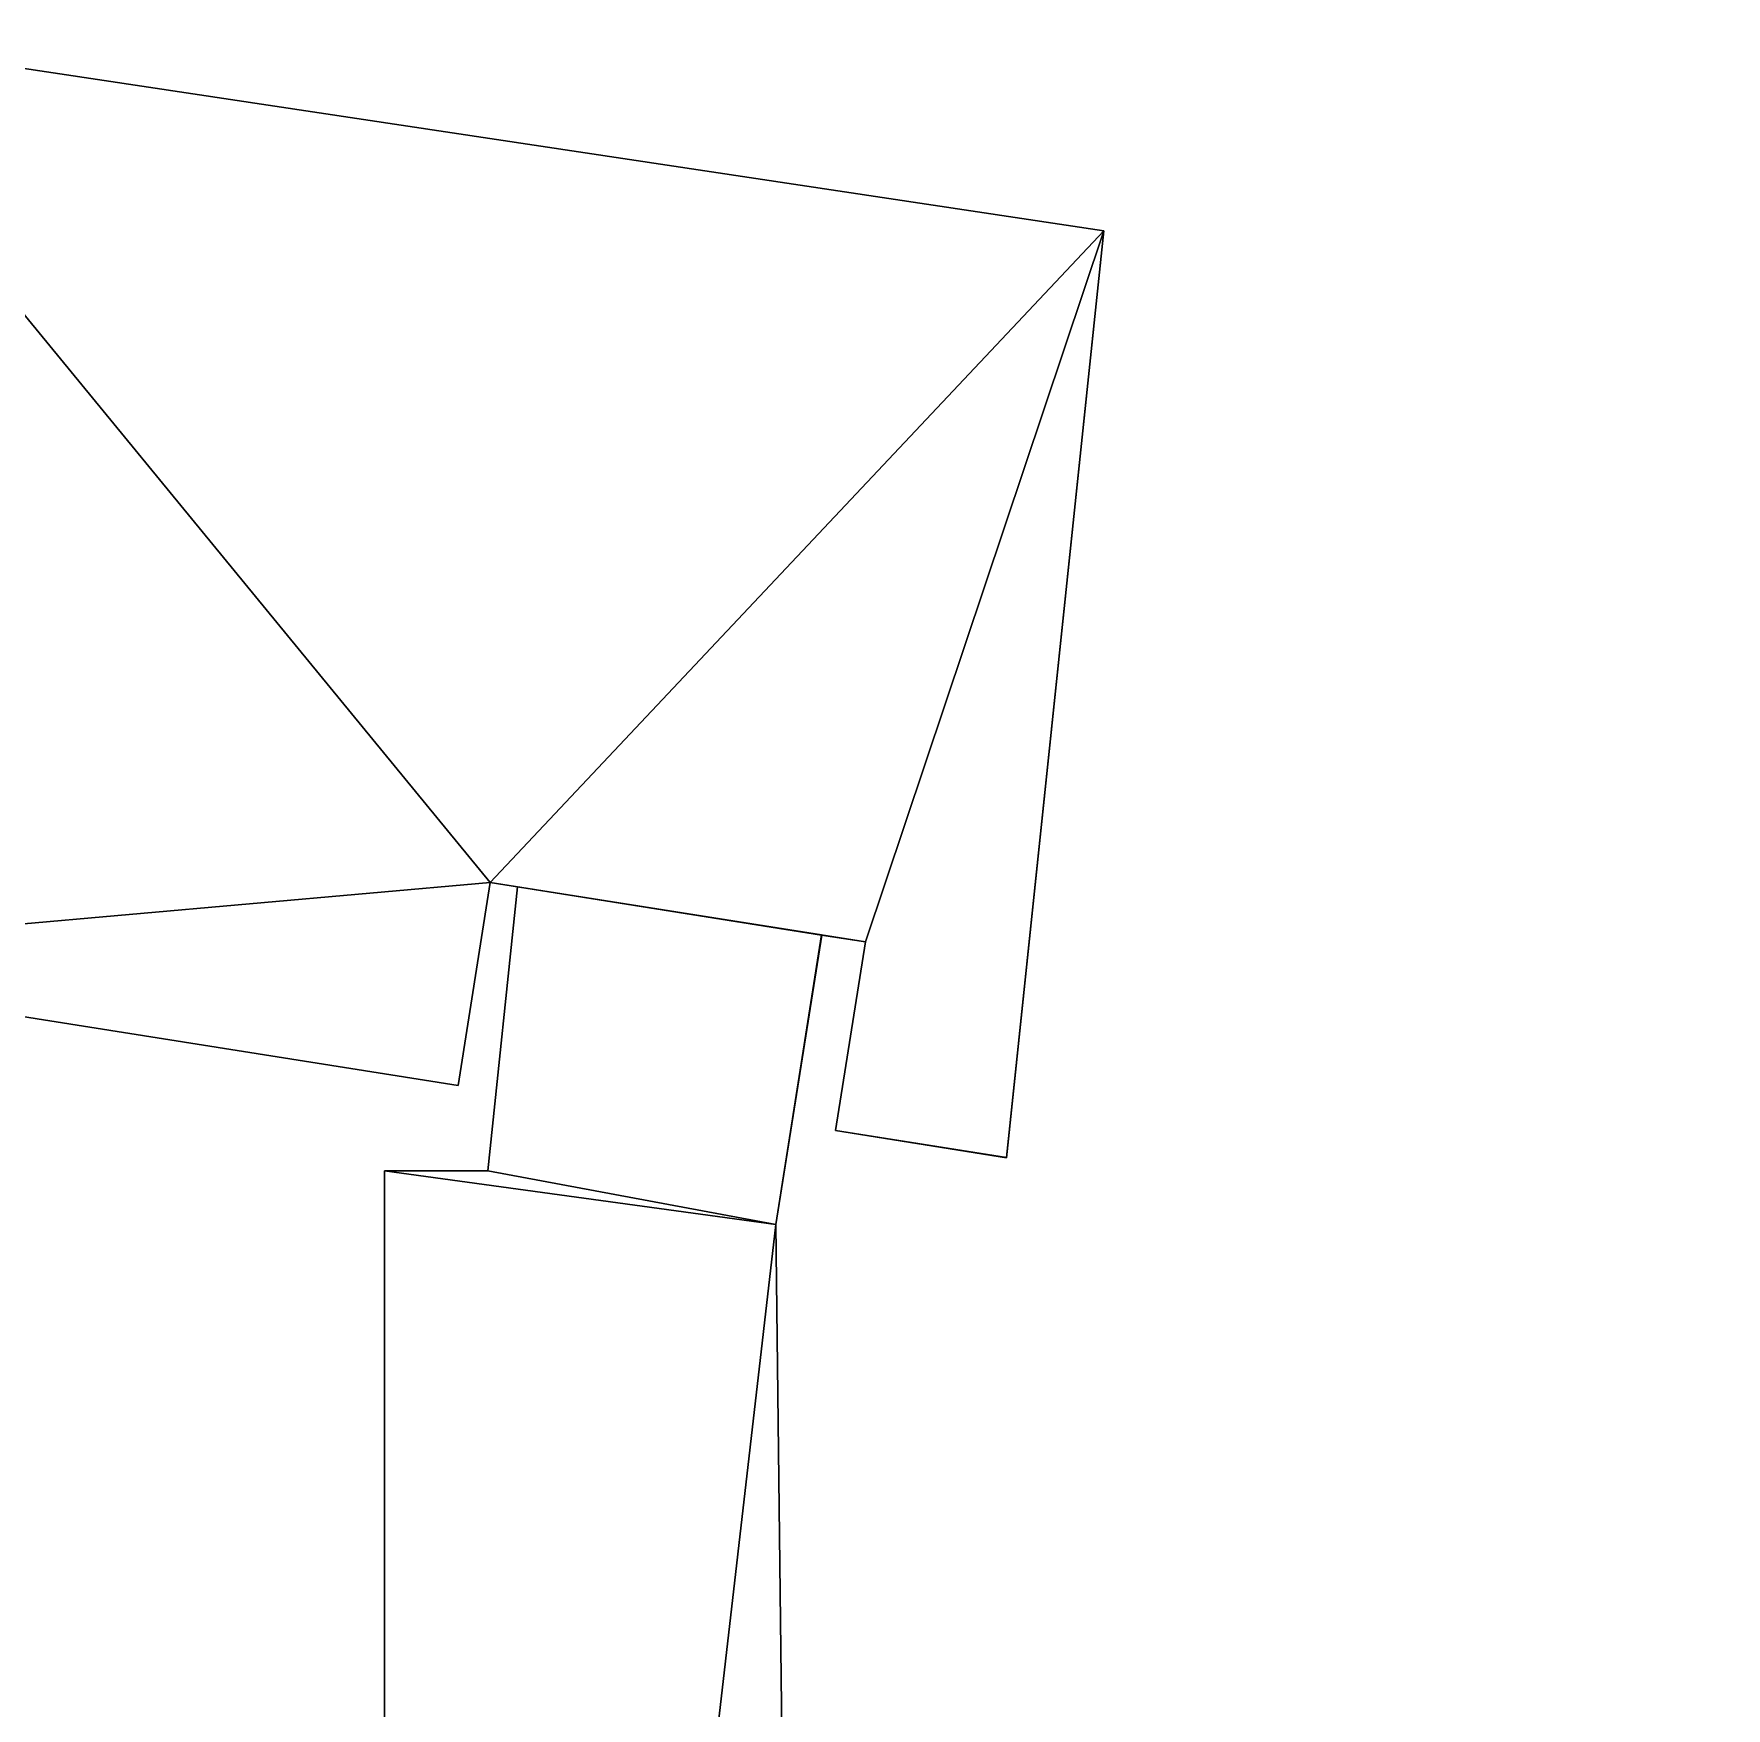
# Model space of a CAD drawing. Header units: inches. Extents: x -103556 to 1920310, y -1393088 to 690320.
# Drawn here: x 402411 to 908377, y 169468 to 669833 of the extents above; entities that cross this region are included whole.
import ezdxf

# ---------------------------------------------------------------- set-up
doc = ezdxf.new("R2010")
doc.units = ezdxf.units.IN
doc.header["$MEASUREMENT"] = 0
doc.layers.add('A-CLNG-SUSP', color=5, linetype='Continuous', lineweight=13)
doc.layers.add('A-WALL', color=2, linetype='Continuous', lineweight=13)

msp = doc.modelspace()

# ---------------------------------------------------------------- meshes
at = {"layer": 'A-CLNG-SUSP'}
mesh = msp.add_polyface(dxfattribs=at)
corners = [(286866, 393916, 132866), (529276, 355522, 132866), (538888, 416206, 132866), (651050, 398441, 132866), (642122, 342072, 132866), (693237, 333976, 132866), (722353, 611002, 132866), (330567, 669833, 132866)]
mesh.append_faces([[corners[k] for k in face] for face in [(3, 6, 2)]], dxfattribs={"vtx0": -1, "vtx1": -1})
mesh.append_faces([[corners[k] for k in face] for face in [(2, 6, 7, 0)]], dxfattribs={"vtx0": -1, "vtx3": -1})
mesh.append_faces([[corners[k] for k in face] for face in [(0, 1, 2)]], dxfattribs={"vtx2": -1})
mesh.append_faces([[corners[k] for k in face] for face in [(3, 4, 5, 6)]], dxfattribs={"vtx3": -1})
mesh = msp.add_polyface(dxfattribs=at)
corners = [(286866, 393916, 132864), (330567, 669833, 132864), (722353, 611002, 132864), (693237, 333976, 132864), (642122, 342072, 132864), (651050, 398441, 132864), (538888, 416206, 132864), (529276, 355522, 132864)]
mesh.append_faces([[corners[k] for k in face] for face in [(2, 5, 6, 1)]], dxfattribs={"vtx0": -1, "vtx2": -1})
mesh.append_faces([[corners[k] for k in face] for face in [(3, 4, 5, 2)]], dxfattribs={"vtx2": -1})
mesh.append_faces([[corners[k] for k in face] for face in [(6, 7, 0, 1)]], dxfattribs={"vtx3": -1})
mesh = msp.add_polyface(dxfattribs=at)
corners = [(330567, 669833, 132866), (722353, 611002, 132866), (722353, 611002, 132864), (330567, 669833, 132864)]
mesh.append_faces([[corners[k] for k in face] for face in [(0, 1, 2, 3)]])
mesh = msp.add_polyface(dxfattribs=at)
corners = [(722353, 611002, 132866), (693237, 333976, 132866), (693237, 333976, 132864), (722353, 611002, 132864)]
mesh.append_faces([[corners[k] for k in face] for face in [(0, 1, 2, 3)]])
mesh = msp.add_polyface(dxfattribs=at)
corners = [(422916, -684000, 64850), (422916, -822912, 64850), (493612, -822912, 64850), (493612, -794064, 64850), (513588, -794064, 64850), (513588, -1016360, 64850), (129983, -1023056, 64850), (129983, -1122168, 64850), (129983, -1137566, 64850), (469827, -1137566, 64850), (469827, -1116550, 64850), (1920310, -1091232, 64850), (1886767, 173467, 64850), (1626695, 173467, 64850), (1626695, 42707, 64850), (1767286, 46436, 64850), (1792691, -911443, 64850), (1637747, -911443, 64850), (1637747, -978259, 64850), (793892, -992989, 64850), (793892, -929205, 64850), (638852, -929205, 64850), (624249, 314010, 64850), (637952, 400524, 64850), (547043, 414922, 64850), (538121, 330039, 64850), (507210, 330039, 64850), (507210, -700617, 64850), (486370, -700617, 64850), (486370, -624825, 64850), (181712, -624825, 64850), (181712, -684000, 64850)]
mesh.append_faces([[corners[k] for k in face] for face in [(0, 29, 30, 31)]], dxfattribs={"vtx0": -1})
mesh.append_faces([[corners[k] for k in face] for face in [(3, 28, 0)]], dxfattribs={"vtx0": -1, "vtx1": -1, "vtx2": -1})
mesh.append_faces([[corners[k] for k in face] for face in [(5, 10, 19, 21)]], dxfattribs={"vtx0": -1, "vtx1": -1, "vtx2": -1, "vtx3": -1})
mesh.append_faces([[corners[k] for k in face] for face in [(0, 28, 29), (12, 15, 16, 11), (11, 18, 19, 10)]], dxfattribs={"vtx0": -1, "vtx2": -1})
mesh.append_faces([[corners[k] for k in face] for face in [(22, 25, 26, 27), (10, 5, 6, 7)]], dxfattribs={"vtx0": -1, "vtx3": -1})
mesh.append_faces([[corners[k] for k in face] for face in [(20, 21, 19)]], dxfattribs={"vtx1": -1})
mesh.append_faces([[corners[k] for k in face] for face in [(4, 5, 21)]], dxfattribs={"vtx1": -1, "vtx2": -1})
mesh.append_faces([[corners[k] for k in face] for face in [(21, 22, 27, 4)]], dxfattribs={"vtx1": -1, "vtx2": -1, "vtx3": -1})
mesh.append_faces([[corners[k] for k in face] for face in [(27, 28, 3, 4)]], dxfattribs={"vtx1": -1, "vtx3": -1})
mesh.append_faces([[corners[k] for k in face] for face in [(23, 24, 25, 22), (13, 14, 15, 12), (1, 2, 3, 0)]], dxfattribs={"vtx2": -1})
mesh.append_faces([[corners[k] for k in face] for face in [(16, 17, 18, 11)]], dxfattribs={"vtx2": -1, "vtx3": -1})
mesh.append_faces([[corners[k] for k in face] for face in [(7, 8, 9, 10)]], dxfattribs={"vtx3": -1})
mesh = msp.add_polyface(dxfattribs=at)
corners = [(422916, -684000, 64848), (181712, -684000, 64848), (181712, -624825, 64848), (486370, -624825, 64848), (486370, -700617, 64848), (507210, -700617, 64848), (507210, 330039, 64848), (538121, 330039, 64848), (547043, 414922, 64848), (637952, 400524, 64848), (624249, 314010, 64848), (638852, -929205, 64848), (793892, -929205, 64848), (793892, -992989, 64848), (1637747, -978259, 64848), (1637747, -911443, 64848), (1792691, -911443, 64848), (1767286, 46436, 64848), (1626695, 42707, 64848), (1626695, 173467, 64848), (1886767, 173467, 64848), (1920310, -1091232, 64848), (469827, -1116550, 64848), (469827, -1137566, 64848), (129983, -1137566, 64848), (129983, -1122168, 64848), (129983, -1023056, 64848), (513588, -1016360, 64848), (513588, -794064, 64848), (493612, -794064, 64848), (493612, -822912, 64848), (422916, -822912, 64848)]
mesh.append_faces([[corners[k] for k in face] for face in [(16, 21, 14, 15)]], dxfattribs={"vtx0": -1, "vtx1": -1})
mesh.append_faces([[corners[k] for k in face] for face in [(29, 0, 4), (11, 28, 5)]], dxfattribs={"vtx0": -1, "vtx1": -1, "vtx2": -1})
mesh.append_faces([[corners[k] for k in face] for face in [(13, 22, 27, 11)]], dxfattribs={"vtx0": -1, "vtx1": -1, "vtx2": -1, "vtx3": -1})
mesh.append_faces([[corners[k] for k in face] for face in [(29, 4, 5, 28), (0, 3, 4)]], dxfattribs={"vtx0": -1, "vtx2": -1})
mesh.append_faces([[corners[k] for k in face] for face in [(22, 25, 26, 27)]], dxfattribs={"vtx0": -1, "vtx3": -1})
mesh.append_faces([[corners[k] for k in face] for face in [(2, 3, 0, 1)]], dxfattribs={"vtx1": -1})
mesh.append_faces([[corners[k] for k in face] for face in [(27, 28, 11), (6, 7, 10)]], dxfattribs={"vtx1": -1, "vtx2": -1})
mesh.append_faces([[corners[k] for k in face] for face in [(13, 14, 21, 22), (10, 11, 5, 6), (20, 21, 16, 17)]], dxfattribs={"vtx1": -1, "vtx3": -1})
mesh.append_faces([[corners[k] for k in face] for face in [(23, 24, 25, 22), (11, 12, 13)]], dxfattribs={"vtx2": -1})
mesh.append_faces([[corners[k] for k in face] for face in [(29, 30, 31, 0), (17, 18, 19, 20), (7, 8, 9, 10)]], dxfattribs={"vtx3": -1})
mesh = msp.add_polyface(dxfattribs=at)
corners = [(538888, 416206, 132866), (529276, 355522, 132866), (529276, 355522, 132864), (538888, 416206, 132864)]
mesh.append_faces([[corners[k] for k in face] for face in [(0, 1, 2, 3)]])
mesh = msp.add_polyface(dxfattribs=at)
corners = [(538121, 330039, 64850), (547043, 414922, 64850), (547043, 414922, 64848), (538121, 330039, 64848)]
mesh.append_faces([[corners[k] for k in face] for face in [(0, 1, 2, 3)]])
mesh = msp.add_polyface(dxfattribs=at)
corners = [(651050, 398441, 132866), (538888, 416206, 132866), (538888, 416206, 132864), (651050, 398441, 132864)]
mesh.append_faces([[corners[k] for k in face] for face in [(0, 1, 2, 3)]])
mesh = msp.add_polyface(dxfattribs=at)
corners = [(547043, 414922, 64850), (637952, 400524, 64850), (637952, 400524, 64848), (547043, 414922, 64848)]
mesh.append_faces([[corners[k] for k in face] for face in [(0, 1, 2, 3)]])
mesh = msp.add_polyface(dxfattribs=at)
corners = [(637952, 400524, 64850), (624249, 314010, 64850), (624249, 314010, 64848), (637952, 400524, 64848)]
mesh.append_faces([[corners[k] for k in face] for face in [(0, 1, 2, 3)]])
mesh = msp.add_polyface(dxfattribs=at)
corners = [(642122, 342072, 132866), (651050, 398441, 132866), (651050, 398441, 132864), (642122, 342072, 132864)]
mesh.append_faces([[corners[k] for k in face] for face in [(0, 1, 2, 3)]])
mesh = msp.add_polyface(dxfattribs=at)
corners = [(529276, 355522, 132866), (286866, 393916, 132866), (286866, 393916, 132864), (529276, 355522, 132864)]
mesh.append_faces([[corners[k] for k in face] for face in [(0, 1, 2, 3)]])
mesh = msp.add_polyface(dxfattribs=at)
corners = [(693237, 333976, 132866), (642122, 342072, 132866), (642122, 342072, 132864), (693237, 333976, 132864)]
mesh.append_faces([[corners[k] for k in face] for face in [(0, 1, 2, 3)]])
mesh = msp.add_polyface(dxfattribs=at)
corners = [(507210, 330039, 64850), (538121, 330039, 64850), (538121, 330039, 64848), (507210, 330039, 64848)]
mesh.append_faces([[corners[k] for k in face] for face in [(0, 1, 2, 3)]])
mesh = msp.add_polyface(dxfattribs=at)
corners = [(507210, -700617, 64850), (507210, 330039, 64850), (507210, 330039, 64848), (507210, -700617, 64848)]
mesh.append_faces([[corners[k] for k in face] for face in [(3, 0, 1, 2)]])
mesh = msp.add_polyface(dxfattribs=at)
corners = [(624249, 314010, 64850), (638852, -929205, 64850), (638852, -929205, 64848), (624249, 314010, 64848)]
mesh.append_faces([[corners[k] for k in face] for face in [(0, 1, 2, 3)]])
at = {"layer": 'A-WALL'}
mesh = msp.add_polyface(dxfattribs=at)
corners = [(330575, 669832, -60960), (722345, 611003, -60960), (722344, 610995, -60960), (330574, 669824, -60960), (330575, 669832, -60960)]
mesh.append_faces([[corners[k] for k in face] for face in [(3, 1, 2)]], dxfattribs={"vtx0": -1})
mesh.append_faces([[corners[k] for k in face] for face in [(4, 0, 1, 3)]], dxfattribs={"vtx2": -1})
mesh = msp.add_polyface(dxfattribs=at)
corners = [(722345, 611003, 132768), (330575, 669832, 132768), (330574, 669824, 132768), (722344, 610995, 132768)]
mesh.append_faces([[corners[k] for k in face] for face in [(0, 1, 2, 3)]])
mesh = msp.add_polyface(dxfattribs=at)
corners = [(722344, 610995, -60960), (722344, 610995, 132768), (330574, 669824, 132768), (330574, 669824, -60960)]
mesh.append_faces([[corners[k] for k in face] for face in [(2, 3, 0, 1)]])
mesh = msp.add_polyface(dxfattribs=at)
corners = [(722345, 611003, -60960), (330575, 669832, -60960), (330575, 669832, 91584), (330575, 669832, 132768), (722345, 611003, 132768)]
mesh.append_faces([[corners[k] for k in face] for face in [(2, 4, 0, 1)]], dxfattribs={"vtx0": -1})
mesh.append_faces([[corners[k] for k in face] for face in [(2, 3, 4)]], dxfattribs={"vtx2": -1})
mesh = msp.add_polyface(dxfattribs=at)
corners = [(693230, 333985, -60960), (693230, 333985, 132768), (722344, 610995, 132768), (722345, 611003, 132768), (722345, 611003, -60960), (722344, 610995, -60960)]
mesh.append_faces([[corners[k] for k in face] for face in [(2, 3, 4, 5), (5, 0, 1, 2)]], dxfattribs={"vtx3": -1})
mesh = msp.add_polyface(dxfattribs=at)
corners = [(722353, 611002, -60960), (693237, 333984, -60960), (693230, 333985, -60960), (722344, 610995, -60960), (722345, 611003, -60960)]
mesh.append_faces([[corners[k] for k in face] for face in [(0, 1, 3, 4), (2, 3, 1)]], dxfattribs={"vtx1": -1})
mesh = msp.add_polyface(dxfattribs=at)
corners = [(693237, 333984, 132768), (722353, 611002, 132768), (722345, 611003, 132768), (722344, 610995, 132768), (693230, 333985, 132768)]
mesh.append_faces([[corners[k] for k in face] for face in [(0, 1, 3, 4), (2, 3, 1)]], dxfattribs={"vtx1": -1})
mesh = msp.add_polyface(dxfattribs=at)
corners = [(693237, 333984, -60960), (722353, 611002, -60960), (722353, 611002, 132768), (693237, 333984, 132768)]
mesh.append_faces([[corners[k] for k in face] for face in [(3, 0, 1, 2)]])
mesh = msp.add_polyface(dxfattribs=at)
corners = [(722345, 611003, -60960), (722345, 611003, 132768), (722344, 610995, 132768), (722344, 610995, -60960)]
mesh.append_faces([[corners[k] for k in face] for face in [(3, 0, 1, 2)]])
mesh = msp.add_polyface(dxfattribs=at)
corners = [(722353, 611002, 132768), (722353, 611002, -60960), (722345, 611003, -60960), (722345, 611003, 132768)]
mesh.append_faces([[corners[k] for k in face] for face in [(0, 1, 2, 3)]])
mesh = msp.add_polyface(dxfattribs=at)
corners = [(529270, 355532, -60960), (529270, 355532, 132768), (538881, 416215, 132768), (538881, 416215, -60960)]
mesh.append_faces([[corners[k] for k in face] for face in [(2, 3, 0, 1)]])
mesh = msp.add_polyface(dxfattribs=at)
corners = [(538889, 416214, -60960), (538888, 416206, -60960), (529278, 355530, -60960), (529270, 355532, -60960), (538881, 416215, -60960)]
mesh.append_faces([[corners[k] for k in face] for face in [(0, 1, 4), (3, 4, 1, 2)]], dxfattribs={"vtx1": -1})
mesh = msp.add_polyface(dxfattribs=at)
corners = [(529278, 355530, 132768), (538888, 416206, 132768), (538889, 416214, 132768), (538881, 416215, 132768), (529270, 355532, 132768)]
mesh.append_faces([[corners[k] for k in face] for face in [(1, 2, 3), (4, 0, 1, 3)]], dxfattribs={"vtx2": -1})
mesh = msp.add_polyface(dxfattribs=at)
corners = [(529278, 355530, -60960), (538888, 416206, -60960), (538889, 416214, -60960), (538889, 416214, 132768), (538888, 416206, 132768), (529278, 355530, 132768)]
mesh.append_faces([[corners[k] for k in face] for face in [(3, 4, 1, 2)]], dxfattribs={"vtx1": -1})
mesh.append_faces([[corners[k] for k in face] for face in [(5, 0, 1, 4)]], dxfattribs={"vtx2": -1})
mesh = msp.add_polyface(dxfattribs=at)
corners = [(547034, 414916, -60960), (538114, 330047, -60960), (538113, 330039, -60960), (538113, 330039, 64752), (538114, 330047, 64752), (547034, 414916, 64752)]
mesh.append_faces([[corners[k] for k in face] for face in [(3, 4, 1, 2)]], dxfattribs={"vtx1": -1})
mesh.append_faces([[corners[k] for k in face] for face in [(4, 5, 0, 1)]], dxfattribs={"vtx3": -1})
mesh = msp.add_polyface(dxfattribs=at)
corners = [(538113, 330039, -60960), (538114, 330047, -60960), (547034, 414916, -60960), (547042, 414914, -60960), (538121, 330039, -60960)]
mesh.append_faces([[corners[k] for k in face] for face in [(0, 1, 4), (3, 4, 1, 2)]], dxfattribs={"vtx1": -1})
mesh = msp.add_polyface(dxfattribs=at)
corners = [(547034, 414916, 64752), (538114, 330047, 64752), (538113, 330039, 64752), (538121, 330039, 64752), (547042, 414914, 64752)]
mesh.append_faces([[corners[k] for k in face] for face in [(1, 2, 3), (4, 0, 1, 3)]], dxfattribs={"vtx2": -1})
mesh = msp.add_polyface(dxfattribs=at)
corners = [(547042, 414914, -60960), (547042, 414914, 64752), (538121, 330039, 64752), (538121, 330039, -60960)]
mesh.append_faces([[corners[k] for k in face] for face in [(2, 3, 0, 1)]])
mesh = msp.add_polyface(dxfattribs=at)
corners = [(538889, 416214, 132768), (538889, 416214, -60960), (538881, 416215, -60960), (538881, 416215, 132768)]
mesh.append_faces([[corners[k] for k in face] for face in [(0, 1, 2, 3)]])
mesh = msp.add_polyface(dxfattribs=at)
corners = [(651058, 398440, -60960), (651050, 398441, -60960), (637959, 400515, -60960), (637951, 400516, -60960), (547042, 414914, -60960), (547034, 414916, -60960), (538888, 416206, -60960), (538889, 416214, -60960), (651059, 398448, -60960)]
mesh.append_faces([[corners[k] for k in face] for face in [(7, 5, 6)]], dxfattribs={"vtx0": -1})
mesh.append_faces([[corners[k] for k in face] for face in [(5, 7, 4), (4, 7, 3), (3, 8, 2)]], dxfattribs={"vtx0": -1, "vtx1": -1})
mesh.append_faces([[corners[k] for k in face] for face in [(3, 7, 8)]], dxfattribs={"vtx0": -1, "vtx2": -1})
mesh.append_faces([[corners[k] for k in face] for face in [(1, 2, 8)]], dxfattribs={"vtx1": -1, "vtx2": -1})
mesh.append_faces([[corners[k] for k in face] for face in [(8, 0, 1)]], dxfattribs={"vtx2": -1})
mesh = msp.add_polyface(dxfattribs=at)
corners = [(538888, 416206, 132768), (651050, 398441, 132768), (651058, 398440, 132768), (651059, 398448, 132768), (538889, 416214, 132768)]
mesh.append_faces([[corners[k] for k in face] for face in [(1, 2, 3), (4, 0, 1, 3)]], dxfattribs={"vtx2": -1})
mesh = msp.add_polyface(dxfattribs=at)
corners = [(538888, 416206, -60960), (538888, 416206, 132768), (538889, 416214, 132768), (538889, 416214, -60960)]
mesh.append_faces([[corners[k] for k in face] for face in [(3, 0, 1, 2)]])
mesh = msp.add_polyface(dxfattribs=at)
corners = [(538888, 416206, -60960), (547034, 414916, -60960), (547042, 414914, -60960), (637951, 400516, -60960), (637959, 400515, -60960), (651050, 398441, -60960), (651058, 398440, -60960), (651058, 398440, 132768), (651050, 398441, 132768), (538888, 416206, 132768)]
mesh.append_faces([[corners[k] for k in face] for face in [(2, 9, 1), (9, 3, 8), (5, 8, 4), (4, 8, 3)]], dxfattribs={"vtx0": -1, "vtx1": -1})
mesh.append_faces([[corners[k] for k in face] for face in [(9, 2, 3)]], dxfattribs={"vtx0": -1, "vtx2": -1})
mesh.append_faces([[corners[k] for k in face] for face in [(0, 1, 9)]], dxfattribs={"vtx1": -1})
mesh.append_faces([[corners[k] for k in face] for face in [(5, 6, 7, 8)]], dxfattribs={"vtx3": -1})
mesh = msp.add_polyface(dxfattribs=at)
corners = [(538889, 416214, -60960), (538889, 416214, 132768), (651059, 398448, 132768), (651059, 398448, -60960)]
mesh.append_faces([[corners[k] for k in face] for face in [(2, 3, 0, 1)]])
mesh = msp.add_polyface(dxfattribs=at)
corners = [(547034, 414916, -60960), (547034, 414916, 64752), (547042, 414914, 64752), (547042, 414914, -60960)]
mesh.append_faces([[corners[k] for k in face] for face in [(3, 0, 1, 2)]])
mesh = msp.add_polyface(dxfattribs=at)
corners = [(624249, 314010, -60960), (624249, 314010, 64752), (637951, 400516, 64752), (637951, 400516, -60960)]
mesh.append_faces([[corners[k] for k in face] for face in [(2, 3, 0, 1)]])
mesh = msp.add_polyface(dxfattribs=at)
corners = [(637959, 400515, -60960), (624257, 314009, -60960), (624249, 314010, -60960), (637951, 400516, -60960)]
mesh.append_faces([[corners[k] for k in face] for face in [(3, 0, 1, 2)]])
mesh = msp.add_polyface(dxfattribs=at)
corners = [(624257, 314009, 64752), (637959, 400515, 64752), (637951, 400516, 64752), (624249, 314010, 64752)]
mesh.append_faces([[corners[k] for k in face] for face in [(0, 1, 2, 3)]])
mesh = msp.add_polyface(dxfattribs=at)
corners = [(624257, 314009, -60960), (637959, 400515, -60960), (637959, 400515, 64752), (624257, 314009, 64752)]
mesh.append_faces([[corners[k] for k in face] for face in [(3, 0, 1, 2)]])
mesh = msp.add_polyface(dxfattribs=at)
corners = [(637959, 400515, 64752), (637959, 400515, -60960), (637951, 400516, -60960), (637951, 400516, 64752)]
mesh.append_faces([[corners[k] for k in face] for face in [(1, 2, 3, 0)]])
mesh = msp.add_polyface(dxfattribs=at)
corners = [(651050, 398441, -60960), (642122, 342072, -60960), (642122, 342072, 132768), (651050, 398441, 132768)]
mesh.append_faces([[corners[k] for k in face] for face in [(3, 0, 1, 2)]])
mesh = msp.add_polyface(dxfattribs=at)
corners = [(642122, 342072, -60960), (651050, 398441, -60960), (651058, 398440, -60960), (642131, 342079, -60960), (642129, 342071, -60960)]
mesh.append_faces([[corners[k] for k in face] for face in [(0, 1, 3, 4), (2, 3, 1)]], dxfattribs={"vtx1": -1})
mesh = msp.add_polyface(dxfattribs=at)
corners = [(651050, 398441, 132768), (642122, 342072, 132768), (642129, 342071, 132768), (642131, 342079, 132768), (651058, 398440, 132768)]
mesh.append_faces([[corners[k] for k in face] for face in [(0, 1, 3, 4), (2, 3, 1)]], dxfattribs={"vtx1": -1})
mesh = msp.add_polyface(dxfattribs=at)
corners = [(651058, 398440, -60960), (651058, 398440, 132768), (642131, 342079, 132768), (642129, 342071, 132768), (642129, 342071, -60960), (642131, 342079, -60960)]
mesh.append_faces([[corners[k] for k in face] for face in [(2, 3, 4, 5), (5, 0, 1, 2)]], dxfattribs={"vtx3": -1})
mesh = msp.add_polyface(dxfattribs=at)
corners = [(651050, 398441, -60960), (651050, 398441, 132768), (651058, 398440, 132768), (651058, 398440, -60960)]
mesh.append_faces([[corners[k] for k in face] for face in [(3, 0, 1, 2)]])
mesh = msp.add_polyface(dxfattribs=at)
corners = [(651058, 398440, 132768), (651058, 398440, -60960), (651059, 398448, -60960), (651059, 398448, 132768)]
mesh.append_faces([[corners[k] for k in face] for face in [(0, 1, 2, 3)]])
mesh = msp.add_polyface(dxfattribs=at)
corners = [(529276, 355522, -60960), (286874, 393915, -60960), (286874, 393915, -60960), (286875, 393923, -60960), (529270, 355532, -60960), (529278, 355530, -60960)]
mesh.append_faces([[corners[k] for k in face] for face in [(4, 0, 1, 2)]], dxfattribs={"vtx0": -1, "vtx3": -1})
mesh.append_faces([[corners[k] for k in face] for face in [(3, 4, 2)]], dxfattribs={"vtx1": -1})
mesh.append_faces([[corners[k] for k in face] for face in [(4, 5, 0)]], dxfattribs={"vtx2": -1})
mesh = msp.add_polyface(dxfattribs=at)
corners = [(286874, 393915, 132768), (529276, 355522, 132768), (529278, 355530, 132768), (529270, 355532, 132768), (286875, 393923, 132768)]
mesh.append_faces([[corners[k] for k in face] for face in [(0, 1, 3, 4), (2, 3, 1)]], dxfattribs={"vtx1": -1})
mesh = msp.add_polyface(dxfattribs=at)
corners = [(286874, 393915, 132768), (286874, 393915, 91584), (286874, 393915, -60960), (529276, 355522, -60960), (529276, 355522, 132768)]
mesh.append_faces([[corners[k] for k in face] for face in [(1, 4, 0)]], dxfattribs={"vtx0": -1})
mesh.append_faces([[corners[k] for k in face] for face in [(3, 4, 1, 2)]], dxfattribs={"vtx1": -1})
mesh = msp.add_polyface(dxfattribs=at)
corners = [(286875, 393923, -60960), (286875, 393923, 132768), (529270, 355532, 132768), (529278, 355530, 132768), (529278, 355530, -60960), (529270, 355532, -60960)]
mesh.append_faces([[corners[k] for k in face] for face in [(5, 2, 3, 4)]], dxfattribs={"vtx0": -1})
mesh.append_faces([[corners[k] for k in face] for face in [(0, 1, 2, 5)]], dxfattribs={"vtx2": -1})
mesh = msp.add_polyface(dxfattribs=at)
corners = [(529278, 355530, -60960), (529278, 355530, 132768), (529270, 355532, 132768), (529270, 355532, -60960)]
mesh.append_faces([[corners[k] for k in face] for face in [(3, 0, 1, 2)]])
mesh = msp.add_polyface(dxfattribs=at)
corners = [(529276, 355522, 132768), (529276, 355522, -60960), (529278, 355530, -60960), (529278, 355530, 132768)]
mesh.append_faces([[corners[k] for k in face] for face in [(0, 1, 2, 3)]])
mesh = msp.add_polyface(dxfattribs=at)
corners = [(642122, 342072, 132768), (642122, 342072, -60960), (642129, 342071, -60960), (642129, 342071, 132768)]
mesh.append_faces([[corners[k] for k in face] for face in [(0, 1, 2, 3)]])
mesh = msp.add_polyface(dxfattribs=at)
corners = [(693237, 333976, -60960), (642129, 342071, -60960), (642131, 342079, -60960), (693230, 333985, -60960), (693237, 333984, -60960)]
mesh.append_faces([[corners[k] for k in face] for face in [(0, 1, 3, 4), (2, 3, 1)]], dxfattribs={"vtx1": -1})
mesh = msp.add_polyface(dxfattribs=at)
corners = [(642129, 342071, 132768), (693237, 333976, 132768), (693237, 333984, 132768), (693230, 333985, 132768), (642131, 342079, 132768)]
mesh.append_faces([[corners[k] for k in face] for face in [(0, 1, 3, 4), (2, 3, 1)]], dxfattribs={"vtx1": -1})
mesh = msp.add_polyface(dxfattribs=at)
corners = [(642129, 342071, -60960), (642129, 342071, 132768), (642131, 342079, 132768), (642131, 342079, -60960)]
mesh.append_faces([[corners[k] for k in face] for face in [(3, 0, 1, 2)]])
mesh = msp.add_polyface(dxfattribs=at)
corners = [(642129, 342071, -60960), (693237, 333976, -60960), (693237, 333976, 132768), (642129, 342071, 132768)]
mesh.append_faces([[corners[k] for k in face] for face in [(3, 0, 1, 2)]])
mesh = msp.add_polyface(dxfattribs=at)
corners = [(642131, 342079, -60960), (642131, 342079, 132768), (693230, 333985, 132768), (693237, 333984, 132768), (693237, 333984, -60960), (693230, 333985, -60960)]
mesh.append_faces([[corners[k] for k in face] for face in [(2, 3, 4, 5), (5, 0, 1, 2)]], dxfattribs={"vtx3": -1})
mesh = msp.add_polyface(dxfattribs=at)
corners = [(693237, 333984, -60960), (693237, 333984, 132768), (693230, 333985, 132768), (693230, 333985, -60960)]
mesh.append_faces([[corners[k] for k in face] for face in [(3, 0, 1, 2)]])
mesh = msp.add_polyface(dxfattribs=at)
corners = [(693237, 333976, 132768), (693237, 333976, -60960), (693237, 333984, -60960), (693237, 333984, 132768)]
mesh.append_faces([[corners[k] for k in face] for face in [(0, 1, 2, 3)]])
mesh = msp.add_polyface(dxfattribs=at)
corners = [(538114, 330047, -60960), (507202, 330047, -60960), (507202, 330047, 64752), (538114, 330047, 64752)]
mesh.append_faces([[corners[k] for k in face] for face in [(3, 0, 1, 2)]])
mesh = msp.add_polyface(dxfattribs=at)
corners = [(507202, 330047, -60960), (538114, 330047, -60960), (538113, 330039, -60960), (507210, 330039, -60960), (507202, 330039, -60960)]
mesh.append_faces([[corners[k] for k in face] for face in [(3, 0, 1, 2)]], dxfattribs={"vtx0": -1})
mesh.append_faces([[corners[k] for k in face] for face in [(3, 4, 0)]], dxfattribs={"vtx2": -1})
mesh = msp.add_polyface(dxfattribs=at)
corners = [(538114, 330047, 64752), (507202, 330047, 64752), (507202, 330039, 64752), (507210, 330039, 64752), (538113, 330039, 64752)]
mesh.append_faces([[corners[k] for k in face] for face in [(3, 0, 1, 2)]], dxfattribs={"vtx0": -1})
mesh.append_faces([[corners[k] for k in face] for face in [(3, 4, 0)]], dxfattribs={"vtx2": -1})
mesh = msp.add_polyface(dxfattribs=at)
corners = [(507202, 330047, 64752), (507202, 330047, -60960), (507202, 330039, -60960), (507202, 330039, 64752)]
mesh.append_faces([[corners[k] for k in face] for face in [(0, 1, 2, 3)]])
mesh = msp.add_polyface(dxfattribs=at)
corners = [(538113, 330039, -60960), (538113, 330039, 64752), (507210, 330039, 64752), (507202, 330039, 64752), (507202, 330039, -60960), (507210, 330039, -60960)]
mesh.append_faces([[corners[k] for k in face] for face in [(2, 3, 4, 5), (5, 0, 1, 2)]], dxfattribs={"vtx3": -1})
mesh = msp.add_polyface(dxfattribs=at)
corners = [(507202, 330039, -60960), (507202, -700609, -60960), (507202, -700617, -60960), (507202, -700617, 64752), (507202, -700609, 64752), (507202, 330039, 64752)]
mesh.append_faces([[corners[k] for k in face] for face in [(2, 3, 4, 1)]], dxfattribs={"vtx2": -1})
mesh.append_faces([[corners[k] for k in face] for face in [(4, 5, 0, 1)]], dxfattribs={"vtx3": -1})
mesh = msp.add_polyface(dxfattribs=at)
corners = [(507202, -700617, -60960), (507202, -700609, -60960), (507202, 330039, -60960), (507210, 330039, -60960), (507210, -700617, -60960)]
mesh.append_faces([[corners[k] for k in face] for face in [(0, 1, 4), (3, 4, 1, 2)]], dxfattribs={"vtx1": -1})
mesh = msp.add_polyface(dxfattribs=at)
corners = [(507202, 330039, 64752), (507202, -700609, 64752), (507202, -700617, 64752), (507210, -700617, 64752), (507210, 330039, 64752)]
mesh.append_faces([[corners[k] for k in face] for face in [(1, 2, 3), (4, 0, 1, 3)]], dxfattribs={"vtx2": -1})
mesh = msp.add_polyface(dxfattribs=at)
corners = [(507202, 330039, -60960), (507202, 330039, 64752), (507210, 330039, 64752), (507210, 330039, -60960)]
mesh.append_faces([[corners[k] for k in face] for face in [(3, 0, 1, 2)]])
mesh = msp.add_polyface(dxfattribs=at)
corners = [(507210, 330039, -60960), (507210, 330039, 64752), (507210, -700617, 64752), (507210, -700617, -60960)]
mesh.append_faces([[corners[k] for k in face] for face in [(2, 3, 0, 1)]])
mesh = msp.add_polyface(dxfattribs=at)
corners = [(538114, 330047, -60960), (538114, 330047, 64752), (538113, 330039, 64752), (538113, 330039, -60960)]
mesh.append_faces([[corners[k] for k in face] for face in [(3, 0, 1, 2)]])
mesh = msp.add_polyface(dxfattribs=at)
corners = [(538113, 330039, 64752), (538113, 330039, -60960), (538121, 330039, -60960), (538121, 330039, 64752)]
mesh.append_faces([[corners[k] for k in face] for face in [(0, 1, 2, 3)]])
mesh = msp.add_polyface(dxfattribs=at)
corners = [(638852, -929197, -60960), (638852, -929197, 64752), (624249, 314010, 64752), (624249, 314010, -60960)]
mesh.append_faces([[corners[k] for k in face] for face in [(2, 3, 0, 1)]])
mesh = msp.add_polyface(dxfattribs=at)
corners = [(624257, 314009, -60960), (638860, -929197, -60960), (638852, -929197, -60960), (624249, 314010, -60960)]
mesh.append_faces([[corners[k] for k in face] for face in [(0, 1, 2, 3)]])
mesh = msp.add_polyface(dxfattribs=at)
corners = [(638860, -929197, 64752), (624257, 314009, 64752), (624249, 314010, 64752), (638852, -929197, 64752)]
mesh.append_faces([[corners[k] for k in face] for face in [(3, 0, 1, 2)]])
mesh = msp.add_polyface(dxfattribs=at)
corners = [(624257, 314009, 64752), (624257, 314009, -60960), (624249, 314010, -60960), (624249, 314010, 64752)]
mesh.append_faces([[corners[k] for k in face] for face in [(0, 1, 2, 3)]])
mesh = msp.add_polyface(dxfattribs=at)
corners = [(624257, 314009, -60960), (624257, 314009, 64752), (624249, 314010, 64752), (624249, 314010, -60960)]
mesh.append_faces([[corners[k] for k in face] for face in [(2, 3, 0, 1)]])
mesh = msp.add_polyface(dxfattribs=at)
corners = [(638860, -929197, -60960), (624257, 314009, -60960), (624257, 314009, 64752), (638860, -929197, 64752)]
mesh.append_faces([[corners[k] for k in face] for face in [(2, 3, 0, 1)]])

doc.saveas('drawing.dxf')
